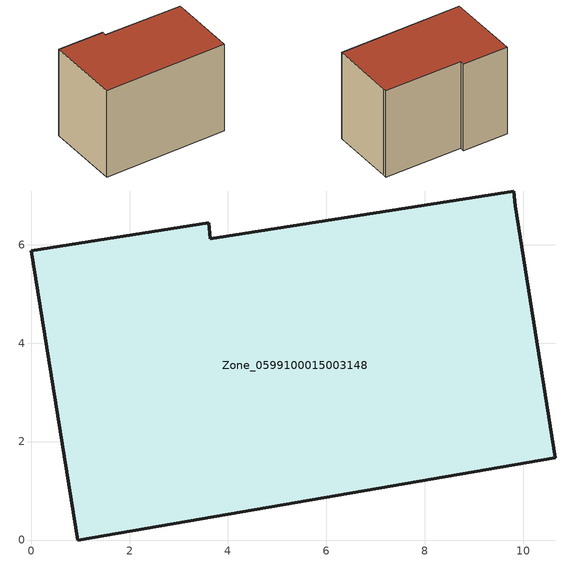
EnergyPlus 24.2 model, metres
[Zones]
Zone_0599100015003148
 floor ground (C_G): 10.65,1.67 0.95,0 0,5.87 3.61,6.44 3.64,6.12 9.8,7.09 9.84,6.79 z1.02
 wall outside (C_F): 0.95,0 10.65,1.67 9.84,6.79 9.8,7.09 3.64,6.12 3.61,6.44 0,5.87 0.95,0 z1.02:8.34
 roof outside (C_R): 0,5.87 0.95,0 10.65,1.67 9.84,6.79 9.8,7.09 3.64,6.12 3.61,6.44 z8.34
[BUILDING]
Pand.0599100015003148: North Axis=0; Terrain=City; Loads Convergence Tolerance Value=0.04; Temperature Convergence Tolerance Value=0.4; Solar Distribution=FullExterior; Maximum Number of Warmup Days=25; Minimum Number of Warmup Days=1
[Site:Location]
Rotterdam.The.Hague.AP_ZH_NLD Design_Conditions: Latitude=51.96; Longitude=4.45; Time Zone=1; Elevation=-4.5
[SITE:GROUNDTEMPERATURE:BUILDINGSURFACE]
18, 18, 18, 18, 18, 18, 18, 18, 18, 18, 18, 18
[MATERIAL] Thermal Absorptance=0.9; Solar Absorptance=0.7; Visible Absorptance=0.7
Name | Roughness | Thickness | Conductivity | Density | Specific Heat
G.TI.1975-1991 | MediumSmooth | 0.15 | 0.288461 | 540 | 1210
F.TI.1975-1991 | Rough | 0.3 | 0.230769 | 1920 | 840
R.TI.1975-1991 | MediumRough | 0.2 | 0.153846 | 1500 | 1000
[CONSTRUCTION]
C_G: G.TI.1975-1991
C_F: F.TI.1975-1991
C_R: R.TI.1975-1991
[ZONE]
Zone_0599100015003148: Type=1; Multiplier=1; Ceiling Height=Autocalculate; Volume=Autocalculate; Floor Area=autocalculate; Part of Total Floor Area=Yes
[ZONEINFILTRATION:DESIGNFLOWRATE]
Infil_Zone_0599100015003148: Zone or ZoneList or Space or SpaceList=Zone_0599100015003148; Schedule=AlwaysOn; Design Flow Rate Calculation Method=Flow/Area; Flow Rate per Floor Area=0.003; Constant Term Coefficient=1; Temperature Term Coefficient=0; Velocity Term Coefficient=0; Velocity Squared Term Coefficient=0
[HVACTEMPLATE:ZONE:IDEALLOADSAIRSYSTEM]
Zone_0599100015003148: Maximum Heating Supply Air Temperature=50; Minimum Cooling Supply Air Temperature=13; Maximum Heating Supply Air Humidity Ratio=0.0156; Minimum Cooling Supply Air Humidity Ratio=0.0077; Heating Limit=NoLimit; Cooling Limit=NoLimit; Dehumidification Control Type=ConstantSensibleHeatRatio; Cooling Sensible Heat Ratio=0.7; Dehumidification Setpoint=60; Humidification Control Type=None; Humidification Setpoint=30; Outdoor Air Method=None; Outdoor Air Flow Rate per Person=0.00944; Outdoor Air Flow Rate per Zone Floor Area=0; Outdoor Air Flow Rate per Zone=0; Demand Controlled Ventilation Type=None; Outdoor Air Economizer Type=NoEconomizer; Heat Recovery Type=None; Sensible Heat Recovery Effectiveness=0.7; Latent Heat Recovery Effectiveness=0.65
[ZONECONTROL:THERMOSTAT]
ThermostatControl_Zone_0599100015003148: Zone or ZoneList=Zone_0599100015003148; Control Type Schedule=DualSetpointControlType; Control 1=Thermostat_Zone_0599100015003148; Temperature Difference Between Cutout And Setpoint=0
[THERMOSTATSETPOINT:DUALSETPOINT]
Thermostat_Zone_0599100015003148: Heating Setpoint Temperature Schedule=HeatingSetpoint_Zone_0599100015003148; Cooling Setpoint Temperature Schedule=CoolingSetpoint_Zone_0599100015003148
[SCHEDULE:COMPACT]
HeatingSetpoint_Zone_0599100015003148: Through: 12/31, For: AllDays, Until: 24:00, 21
CoolingSetpoint_Zone_0599100015003148: Through: 12/31, For: AllDays, Until: 24:00, 24
DualSetpointControlType: Through: 12/31, For: AllDays, Until: 24:00, 4
AlwaysOn: Through: 12/31, For: AllDays, Until: 24:00, 1
